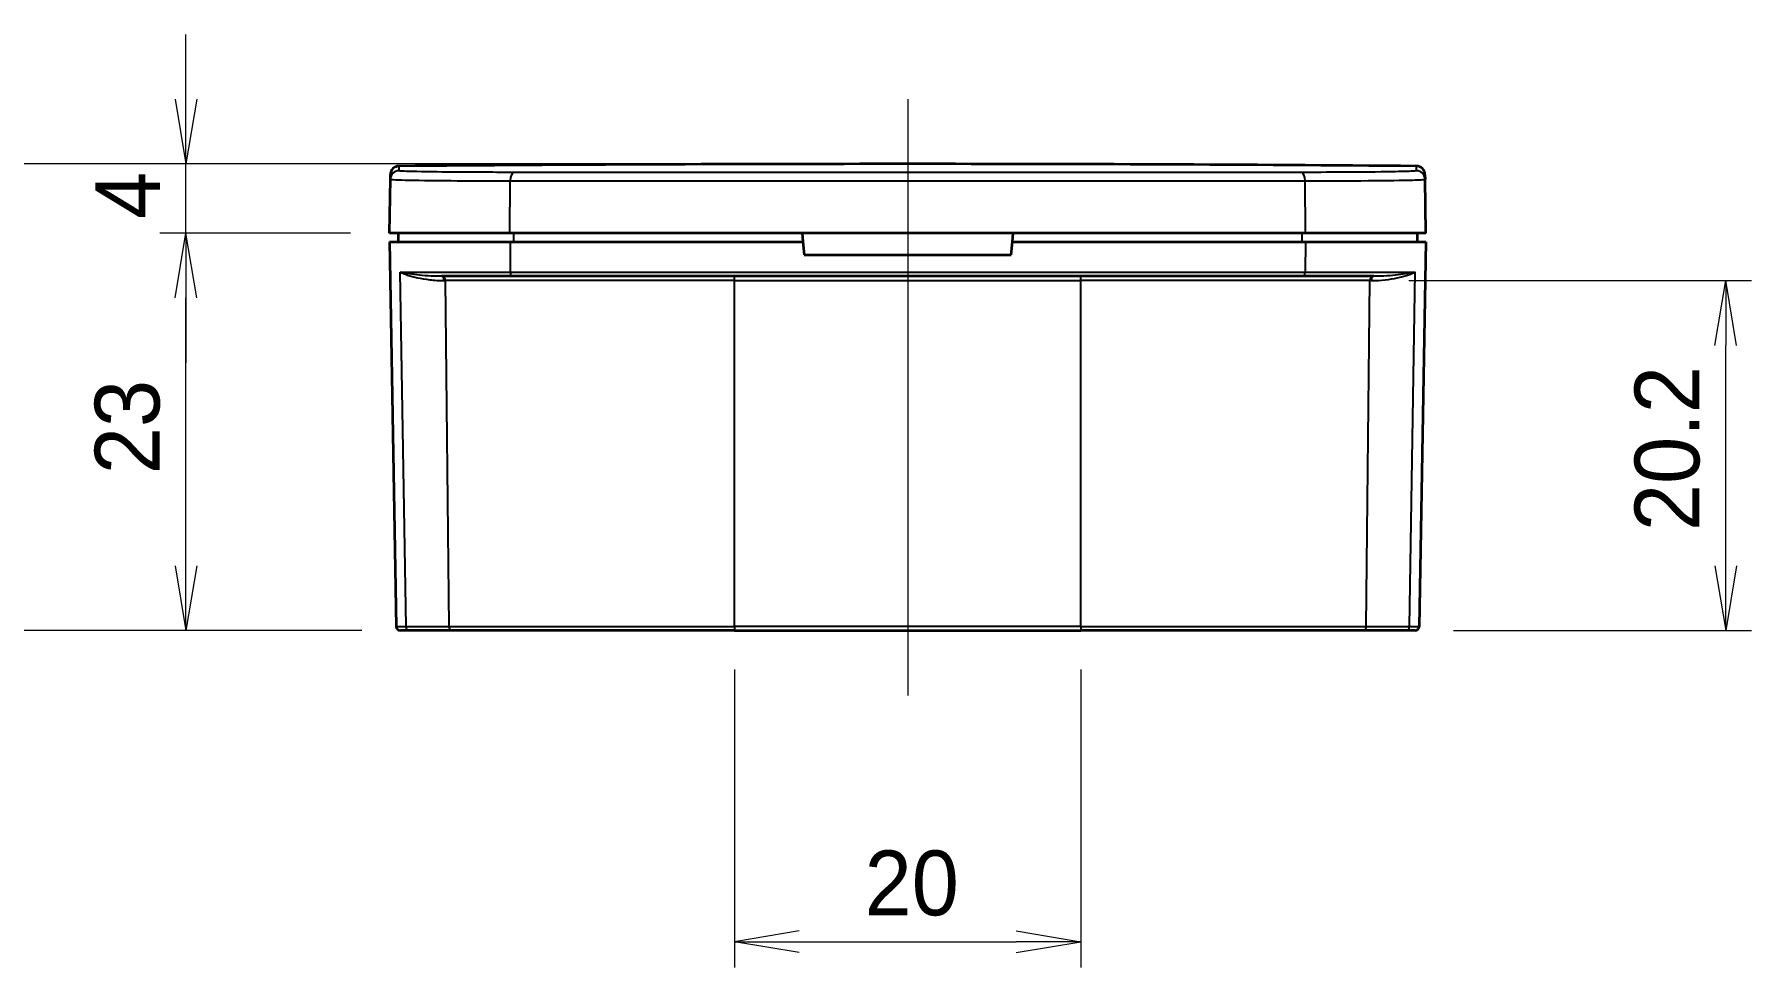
# Model space of a CAD drawing. Header units: millimetres. Extents: x 204 to 2721, y 201 to 622.
# Drawn here: x 714 to 813.4, y 332.8 to 386.8 of the extents above; entities that cross this region are included whole.
import ezdxf

# ---------------------------------------------------------------- set-up
doc = ezdxf.new("R2010")
doc.units = ezdxf.units.MM
doc.header["$LTSCALE"] = 1.5
doc.layers.get('Defpoints').update_dxf_attribs({"lineweight": 25})
for name, color, linetype, lineweight in [('Centerline (ISO)', 131, 'Continuous', 18), ('Dimension (ISO)', 7, 'Continuous', 18), ('Visible (ISO)', 7, 'Continuous', 35), ('Visible Narrow (ISO)', 7, 'Continuous', 25)]:
    doc.layers.add(name, color=color, linetype=linetype, lineweight=lineweight)
doc.styles.add('Note Text (TK)', font='MS PGothic.ttf')
doc.dimstyles.new('Default - Method 1b (TK)', dxfattribs={"dimscale": 1.5, "dimtxt": 2.5, "dimasz": 2.5, "dimexe": 1, "dimexo": 1.5, "dimgap": 1, "dimtad": 1, "dimtoh": 1, "dimdsep": 46, "dimtxsty": 'Note Text (TK)', "dimblk": 'OPEN', "dimcen": 0.09, "dimdle": 5, "dimclrd": 100, "dimclre": 100, "dimclrt": 7, "dimadec": 1, "dimazin": 1, "dimtfac": 1, "dimtmove": 0, "dimatfit": 3, "dimldrblk": 'OPEN', "dimfxl": 1, "dimtolj": 1, "dimlwd": -1, "dimlwe": -1, "dimarcsym": 0})

# ---------------------------------------------------------------- blocks, each defined once
blk = doc.blocks.new('_Open')
at = {"color": 0, "linetype": 'ByBlock', "lineweight": -2}
for p, q in [((-1, 0.167), (0, 0)), ((-1, -0.167), (0, 0)), ((0, 0), (-1, 0))]:
    blk.add_line(p, q, dxfattribs=at)
blk = doc.blocks.new('*D7')
at = {"layer": 'Defpoints', "color": 0}
for p in [(722.748, 375.338), (734.527, 375.338), (735.174, 352.338)]:
    blk.add_point(p, dxfattribs=at)
at = {"layer": 'Dimension (ISO)', "color": 100}
for p, q in [((732.277, 375.338), (721.248, 375.338)), ((722.748, 356.088), (722.748, 371.588)), ((732.924, 352.338), (721.248, 352.338))]:
    blk.add_line(p, q, dxfattribs=at)
at = {"layer": 'Dimension (ISO)', "color": 100, "xscale": 3.75, "yscale": 3.75, "zscale": 3.75}
for p, rotation in [((722.748, 375.338), 90), ((722.748, 352.338), 270)]:
    blk.add_blockref('_Open', p, dxfattribs=dict(at, rotation=rotation))
at = {"layer": 'Dimension (ISO)', "color": 7, "insert": (719.373, 361.388), "char_height": 3.75, "attachment_point": 4, "rotation": 90, "style": 'Note Text (TK)'}
blk.add_mtext('\\A1;23', dxfattribs=at)
blk = doc.blocks.new('*D10')
at = {"layer": 'Defpoints', "color": 0}
for p in [(722.748, 379.338), (764.527, 379.338), (734.527, 375.338)]:
    blk.add_point(p, dxfattribs=at)
at = {"layer": 'Dimension (ISO)', "color": 100}
for p, q in [((722.748, 383.088), (722.748, 386.838)), ((762.277, 379.338), (721.248, 379.338)), ((722.748, 375.338), (722.748, 379.338)), ((732.277, 375.338), (721.248, 375.338)), ((722.748, 371.588), (722.748, 367.838))]:
    blk.add_line(p, q, dxfattribs=at)
at = {"layer": 'Dimension (ISO)', "color": 100, "xscale": 3.75, "yscale": 3.75, "zscale": 3.75}
for p, rotation in [((722.748, 379.338), 270), ((722.748, 375.338), 90)]:
    blk.add_blockref('_Open', p, dxfattribs=dict(at, rotation=rotation))
at = {"layer": 'Dimension (ISO)', "color": 7, "insert": (719.373, 376.155), "char_height": 3.75, "attachment_point": 4, "rotation": 90, "style": 'Note Text (TK)'}
blk.add_mtext('\\A1;4', dxfattribs=at)
blk = doc.blocks.new('*D11')
at = {"layer": 'Defpoints', "color": 0}
for p in [(706.674, 379.338), (764.527, 379.338), (735.174, 352.338)]:
    blk.add_point(p, dxfattribs=at)
at = {"layer": 'Dimension (ISO)', "color": 100}
for p, q in [((762.277, 379.338), (705.174, 379.338)), ((706.674, 356.088), (706.674, 375.588)), ((732.924, 352.338), (705.174, 352.338))]:
    blk.add_line(p, q, dxfattribs=at)
at = {"layer": 'Dimension (ISO)', "color": 100, "xscale": 3.75, "yscale": 3.75, "zscale": 3.75}
for p, rotation in [((706.674, 379.338), 90), ((706.674, 352.338), 270)]:
    blk.add_blockref('_Open', p, dxfattribs=dict(at, rotation=rotation))
at = {"layer": 'Dimension (ISO)', "color": 7, "insert": (703.299, 357.368), "char_height": 3.75, "attachment_point": 4, "rotation": 90, "style": 'Note Text (TK)'}
blk.add_mtext('\\A1;27±0.8', dxfattribs=at)
blk = doc.blocks.new('*D15')
at = {"layer": 'Defpoints', "color": 0}
for p in [(754.504, 352.338), (774.55, 352.338), (774.55, 334.338)]:
    blk.add_point(p, dxfattribs=at)
at = {"layer": 'Dimension (ISO)', "color": 100}
for p, q in [((754.504, 350.088), (754.504, 332.838)), ((774.55, 350.088), (774.55, 332.838)), ((758.254, 334.338), (770.8, 334.338))]:
    blk.add_line(p, q, dxfattribs=at)
at = {"layer": 'Dimension (ISO)', "color": 100, "xscale": 3.75, "yscale": 3.75, "zscale": 3.75, "rotation": 180}
blk.add_blockref('_Open', (754.504, 334.338), dxfattribs=at)
at = {"layer": 'Dimension (ISO)', "color": 100, "xscale": 3.75, "yscale": 3.75, "zscale": 3.75}
blk.add_blockref('_Open', (774.55, 334.338), dxfattribs=at)
at = {"layer": 'Dimension (ISO)', "color": 7, "insert": (762.034, 337.713), "char_height": 3.75, "attachment_point": 4, "style": 'Note Text (TK)'}
blk.add_mtext('\\A1;20', dxfattribs=at)
blk = doc.blocks.new('*D16')
at = {"layer": 'Defpoints', "color": 0}
for p in [(791.287, 372.592), (811.88, 372.592), (793.88, 352.338)]:
    blk.add_point(p, dxfattribs=at)
at = {"layer": 'Dimension (ISO)', "color": 100}
for p, q in [((793.537, 372.592), (813.38, 372.592)), ((811.88, 356.088), (811.88, 368.842)), ((796.13, 352.338), (813.38, 352.338))]:
    blk.add_line(p, q, dxfattribs=at)
at = {"layer": 'Dimension (ISO)', "color": 100, "xscale": 3.75, "yscale": 3.75, "zscale": 3.75}
for p, rotation in [((811.88, 372.592), 90), ((811.88, 352.338), 270)]:
    blk.add_blockref('_Open', p, dxfattribs=dict(at, rotation=rotation))
at = {"layer": 'Dimension (ISO)', "color": 7, "insert": (808.505, 358.097), "char_height": 3.75, "attachment_point": 4, "rotation": 90, "style": 'Note Text (TK)'}
blk.add_mtext('\\A1;20.2', dxfattribs=at)

msp = doc.modelspace()

# ---------------------------------------------------------------- linework, layer by layer
at = {"layer": 'Centerline (ISO)', "linetype": 'Continuous'}
msp.add_line((764.527, 383.088), (764.527, 348.588), dxfattribs=at)
at = {"layer": 'Visible (ISO)'}
for p, q in [((734.527, 375.338), (734.582, 378.456)), ((734.582, 378.456), (734.586, 378.726)), ((794.468, 378.726), (794.473, 378.456)), ((794.527, 375.338), (794.473, 378.456)), ((741.504, 375.338), (734.527, 375.338)), ((734.536, 374.838), (741.508, 374.838)), ((734.536, 374.838), (734.924, 352.583)), ((735.027, 375.338), (735.027, 374.838)), ((787.55, 375.338), (741.504, 375.338)), ((741.508, 374.838), (758.462, 374.838)), ((758.418, 375.338), (758.462, 374.838)), ((758.462, 374.838), (758.527, 374.088)), ((770.527, 374.088), (770.593, 374.838)), ((770.593, 374.838), (770.637, 375.338)), ((770.593, 374.838), (787.547, 374.838)), ((787.547, 374.838), (794.518, 374.838)), ((794.527, 375.338), (787.55, 375.338)), ((794.027, 375.338), (794.027, 374.838)), ((794.518, 374.838), (794.13, 352.583)), ((758.527, 374.088), (770.527, 374.088)), ((741.625, 372.838), (737.546, 372.838)), ((787.429, 372.838), (741.625, 372.838)), ((791.508, 372.838), (787.429, 372.838)), ((735.725, 352.338), (735.174, 352.338)), ((738.131, 352.338), (735.725, 352.338)), ((754.504, 352.338), (738.131, 352.338)), ((754.504, 352.338), (774.55, 352.338)), ((790.923, 352.338), (774.55, 352.338)), ((793.329, 352.338), (790.923, 352.338)), ((793.88, 352.338), (793.329, 352.338))]:
    msp.add_line(p, q, dxfattribs=at)
for centre, radius, start, end in [((735.086, 378.717), 0.5, 90.46968, 179), ((764.527, -3212.662), 3592, 89.530319, 90.469681), ((793.968, 378.717), 0.5, 1, 89.53032), ((735.174, 352.588), 0.25, 181, 270), ((793.88, 352.588), 0.25, 270, 359)]:
    msp.add_arc(centre, radius, start, end, dxfattribs=at)
at = {"layer": 'Visible Narrow (ISO)'}
for p, q in [((735.082, 379.217), (735.077, 378.947)), ((793.977, 378.947), (793.972, 379.217)), ((741.504, 375.338), (741.526, 378.361)), ((787.55, 375.338), (787.528, 378.361)), ((741.508, 374.838), (741.52, 373.083)), ((741.713, 375.338), (741.713, 374.838)), ((787.341, 375.338), (787.341, 374.838)), ((787.547, 374.838), (787.534, 373.083)), ((735.147, 373.083), (741.52, 373.083)), ((735.488, 352.583), (735.147, 373.083)), ((741.52, 373.083), (787.534, 373.083)), ((754.504, 372.592), (754.504, 372.838)), ((774.55, 372.592), (774.55, 372.838)), ((787.534, 373.083), (793.907, 373.083)), ((793.567, 352.583), (793.907, 373.083)), ((737.768, 372.592), (737.7, 372.592)), ((754.504, 372.592), (737.768, 372.592)), ((737.98, 352.583), (737.768, 372.592)), ((754.504, 372.592), (774.55, 372.592)), ((754.504, 352.583), (754.504, 372.592)), ((791.287, 372.592), (774.55, 372.592)), ((774.55, 352.583), (774.55, 372.592)), ((791.075, 352.583), (791.287, 372.592)), ((791.354, 372.592), (791.287, 372.592)), ((734.924, 352.583), (735.488, 352.583)), ((735.488, 352.583), (737.98, 352.583)), ((737.98, 352.583), (754.504, 352.583)), ((774.55, 352.583), (754.504, 352.583)), ((754.504, 352.583), (754.504, 352.338)), ((774.55, 352.583), (791.075, 352.583)), ((774.55, 352.583), (774.55, 352.338)), ((791.075, 352.583), (793.567, 352.583)), ((793.567, 352.583), (794.13, 352.583))]:
    msp.add_line(p, q, dxfattribs=at)
for centre, major_axis, ratio, start_param, end_param in [((735.081, 378.447), (-0.5, 0.009), 0.999925, 4.73804, 6.283185), ((741.735, 378.353), (0, 0.5), 0.418614, 0.016694, 1.553612), ((787.319, 378.353), (0, 0.5), 0.418614, 4.729574, 6.266491), ((793.973, 378.447), (0.5, 0.009), 0.999925, 0, 1.545146), ((737.546, 372.588), (0, 0.25), 0.615761, 4.729842, 6.283185), ((737.616, 372.588), (0, 0.25), 0.606822, 4.729842, 6.283185), ((741.625, 373.088), (0, -0.25), 0.418605, 4.729842, 6.283185), ((787.429, 373.088), (0, -0.25), 0.418605, 0, 1.553343), ((791.438, 372.588), (0, 0.25), 0.606822, 0, 1.553343), ((791.508, 372.588), (0, 0.25), 0.615761, 0, 1.553343), ((735.725, 352.588), (0, -0.25), 0.951456, 4.729842, 6.283185), ((738.131, 352.588), (0, -0.25), 0.606822, 4.729842, 6.283185), ((790.923, 352.588), (0, -0.25), 0.606822, 0, 1.553343), ((793.329, 352.588), (0, -0.25), 0.951456, 0, 1.553343)]:
    msp.add_ellipse(centre, major_axis=major_axis, ratio=ratio, start_param=start_param, end_param=end_param, dxfattribs=at)
for points, knots in [([(741.732, 378.853), (741.058, 378.853), (740.413, 378.855), (738.849, 378.861), (737.996, 378.867), (736.38, 378.886), (735.722, 378.9), (735.177, 378.926), (735.077, 378.936), (735.077, 378.947)], [0, 0, 0, 0, 0.222786, 0.222786, 0.579243, 0.579243, 1.042637, 1.042637, 1.303636, 1.303636, 1.303636, 1.303636]), ([(787.322, 378.853), (784.113, 378.851), (780.759, 378.849), (771.826, 378.846), (766.122, 378.845), (755.12, 378.847), (749.816, 378.848), (743.766, 378.851), (742.742, 378.852), (741.732, 378.853)], [0, 0, 0, 0, 1.060082, 1.060082, 2.756214, 2.756214, 4.369567, 4.369567, 4.703137, 4.703137, 4.703137, 4.703137]), ([(793.977, 378.947), (793.977, 378.938), (793.905, 378.929), (793.531, 378.908), (793.118, 378.896), (791.791, 378.873), (790.765, 378.864), (788.857, 378.855), (788.11, 378.853), (787.322, 378.853)], [0, 0, 0, 0, 0.222941, 0.222941, 0.579647, 0.579647, 1.043365, 1.043365, 1.303636, 1.303636, 1.303636, 1.303636]), ([(734.582, 378.456), (734.581, 378.445), (734.685, 378.435), (735.254, 378.409), (735.941, 378.394), (737.627, 378.375), (738.517, 378.369), (740.15, 378.363), (740.822, 378.362), (741.526, 378.361)], [-1.303636, -1.303636, -1.303636, -1.303636, -1.042637, -1.042637, -0.579243, -0.579243, -0.222786, -0.222786, 0, 0, 0, 0]), ([(741.526, 378.361), (742.545, 378.361), (743.579, 378.36), (749.683, 378.357), (755.035, 378.355), (766.137, 378.354), (771.892, 378.355), (780.905, 378.358), (784.29, 378.359), (787.528, 378.361)], [-4.703137, -4.703137, -4.703137, -4.703137, -4.369567, -4.369567, -2.756214, -2.756214, -1.060082, -1.060082, 0, 0, 0, 0]), ([(787.528, 378.361), (788.351, 378.362), (789.13, 378.364), (791.121, 378.372), (792.192, 378.382), (793.576, 378.405), (794.007, 378.416), (794.397, 378.438), (794.473, 378.447), (794.473, 378.456)], [-1.303636, -1.303636, -1.303636, -1.303636, -1.043365, -1.043365, -0.579647, -0.579647, -0.222941, -0.222941, 0, 0, 0, 0]), ([(737.546, 372.838), (737.271, 372.838), (737.011, 372.847), (736.528, 372.877), (736.306, 372.897), (736.106, 372.92), (735.905, 372.944), (735.723, 372.97), (735.403, 373.025), (735.264, 373.054), (735.147, 373.083)], [0, 0, 0, 0, 0.1167448, 0.1167448, 0.2334896, 0.2334896, 0.2334896, 0.3502345, 0.3502345, 0.4669793, 0.4669793, 0.4669793, 0.4669793]), ([(735.147, 373.083), (735.263, 373.025), (735.405, 372.967), (735.74, 372.856), (735.933, 372.804), (736.148, 372.757), (736.363, 372.711), (736.602, 372.671), (737.122, 372.611), (737.403, 372.592), (737.7, 372.592)], [-0.4669793, -0.4669793, -0.4669793, -0.4669793, -0.3502345, -0.3502345, -0.2334896, -0.2334896, -0.2334896, -0.1167448, -0.1167448, 0, 0, 0, 0]), ([(791.354, 372.592), (791.93, 372.592), (792.445, 372.661), (793.315, 372.843), (793.669, 372.964), (793.907, 373.083)], [-0.465131, -0.465131, -0.465131, -0.465131, -0.2387136, -0.2387136, 0.0018483, 0.0018483, 0.0018483, 0.0018483]), ([(793.907, 373.083), (793.667, 373.024), (793.33, 372.963), (792.518, 372.872), (792.042, 372.838), (791.508, 372.838)], [-0.0018483, -0.0018483, -0.0018483, -0.0018483, 0.2387136, 0.2387136, 0.465131, 0.465131, 0.465131, 0.465131])]:
    msp.add_open_spline(points, degree=3, knots=knots, dxfattribs=at)

# ---------------------------------------------------------------- dimensions: what is measured, and where the dimension line sits
at = {"layer": 'Dimension (ISO)', "color": 100}
for base, p1, p2, angle, override, picture, middle in [((722.748, 379.338), (734.527, 375.338), (764.527, 379.338), 90, {"dimgap": 1, "dimtoh": 0, "dimdec": 1, "dimtol": 0, "dimlim": 0, "dimtp": 0, "dimtm": 0, "dimtdec": 1, "dimtofl": 1, "dimatfit": 1}, '*D10', (722.748, 377.338)), ((706.674, 379.338), (735.174, 352.338), (764.527, 379.338), 90, {"dimgap": 1, "dimtoh": 0, "dimdec": 1, "dimtol": 1, "dimlim": 0, "dimtp": 0.8, "dimtm": 0.8, "dimtdec": 1, "dimtofl": 0, "dimatfit": 1}, '*D11', (706.674, 365.838)), ((722.748, 375.338), (735.174, 352.338), (734.527, 375.338), 90, {"dimgap": 1, "dimtoh": 0, "dimdec": 1, "dimtol": 0, "dimlim": 0, "dimtp": 0, "dimtm": 0, "dimtdec": 1, "dimtofl": 0, "dimatfit": 1}, '*D7', (722.748, 363.838)), ((811.88, 372.592), (793.88, 352.338), (791.287, 372.592), 90, {"dimgap": 1, "dimtoh": 0, "dimdec": 1, "dimlfac": 0.997316, "dimtol": 0, "dimlim": 0, "dimtp": 0, "dimtm": 0, "dimtdec": 1, "dimtofl": 0, "dimatfit": 1}, '*D16', (811.88, 362.465)), ((774.55, 334.338), (754.504, 352.338), (774.55, 352.338), 180, {"dimgap": 1, "dimtoh": 0, "dimdec": 1, "dimtol": 0, "dimlim": 0, "dimtp": 0, "dimtm": 0, "dimtdec": 1, "dimtofl": 0, "dimatfit": 1}, '*D15', (764.527, 334.338))]:
    dim = msp.add_linear_dim(base=base, p1=p1, p2=p2, angle=angle, dimstyle='Default - Method 1b (TK)', override=override, dxfattribs=at)
    dim.commit()
    dim.dimension.update_dxf_attribs({"geometry": picture, "text_midpoint": middle, "dimtype": 160})

doc.saveas('drawing.dxf')
